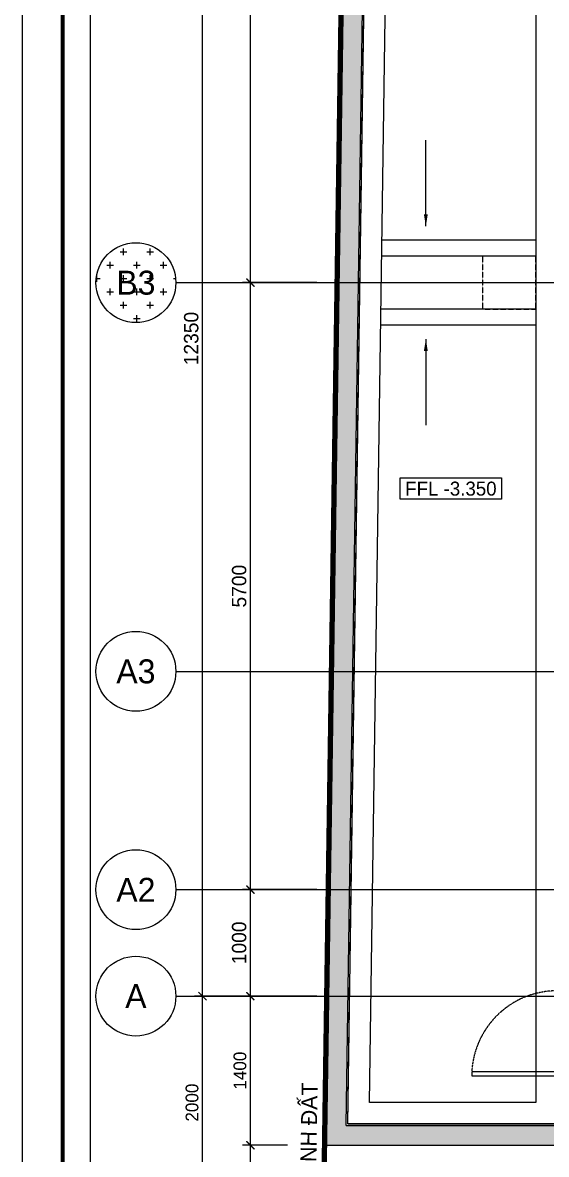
# Model space of a CAD drawing. Header units: inches. Extents: x 1721084 to 1854744, y 225101 to 488646.
# Drawn here: x 1721084 to 1726000, y 393525 to 404152 of the extents above; entities that cross this region are included whole.
import ezdxf
from ezdxf.enums import TextEntityAlignment as Align
from ezdxf.xclip import XClip

# ---------------------------------------------------------------- set-up
doc = ezdxf.new("R2010")
doc.units = ezdxf.units.IN
doc.header["$MEASUREMENT"] = 0
doc.header["$XCLIPFRAME"] = 0
doc.set_wipeout_variables(frame=1)
for name, pattern in [('X-PL-BASE$0$X-GRID-BASE$0$CENTER2', [1.125, 0.75, -0.125, 0.125, -0.125]), ('X-PL-BASE$0$X-PL-BASE$0$DASHDOTX2', [2, 1, -0.5, 0, -0.5]), ('X-PL-BASE$0$X-PL-BASE$0$DASHEDX2', [1.5, 1, -0.5])]:
    doc.linetypes.add(name, pattern=pattern)
for name, color, linetype in [('A-ANNO-DIM 100', 252, 'Continuous'), ('X-PL-BASE$0$A-ANNO-MARK', 2, 'Continuous'), ('X-PL-BASE$0$I-ANNO-LEVL-PLAN', 250, 'Continuous'), ('X-PL-BASE$0$X-GRID-BASE$0$A-ANNO-DIM 75', 250, 'Continuous'), ('X-PL-BASE$0$X-GRID-BASE$0$A-GRID', 250, 'X-PL-BASE$0$X-GRID-BASE$0$CENTER2'), ('X-PL-BASE$0$X-GRID-BASE$0$A-GRID-SYMB', 250, 'Continuous'), ('X-PL-BASE$0$X-PL-BASE$0$A-ANNO-DIM 75', 250, 'Continuous'), ('X-PL-BASE$0$X-PL-BASE$0$A-ANNO-RNAM', 250, 'Continuous'), ('X-PL-BASE$0$X-PL-BASE$0$A-FLOR', 250, 'Continuous'), ('X-PL-BASE$0$X-PL-BASE$0$A-FLOR-COLS-CONC', 250, 'Continuous'), ('X-PL-BASE$0$X-PL-BASE$0$A-FLOR-DOOR', 250, 'Continuous'), ('X-PL-BASE$0$X-PL-BASE$0$A-FLOR-PATT', 250, 'Continuous'), ('X-PL-BASE$0$X-PL-BASE$0$A-FLOR-VOID', 250, 'X-PL-BASE$0$X-PL-BASE$0$DASHEDX2'), ('X-PL-BASE$0$X-PL-BASE$0$A-FLOR-WALL-FNSH', 250, 'Continuous'), ('X-PL-BASE$0$X-PL-BASE$0$A-LAND-GRAS', 89, 'Continuous'), ('X-PL-BASE$0$X-PL-BASE$0$A-XREF', 250, 'Continuous'), ('X-PL-BASE$0$X-PL-BASE$0$B-RanhHienTrang', 250, 'Continuous')]:
    doc.layers.add(name, color=color, linetype=linetype)
doc.styles.add('X-PL-BASE$0$HDUNGARC', font='vn_vni.shx')
doc.styles.add('X-PL-BASE$0$SYMBTEXT', font='VAVON_.TTF')
doc.styles.add('X-PL-BASE$0$X-GRID-BASE$0$HDUNGARC', font='vn_vni.shx')
doc.styles.add('X-PL-BASE$0$X-GRID-BASE$0$SYMBTEXT', font='VAVON_.TTF')
doc.styles.add('X-PL-BASE$0$X-PL-BASE$0$HDUNGARC', font='vn_vni.shx')
doc.styles.add('X-PL-BASE$0$X-PL-BASE$0$SYMBTEXT', font='VAVON_.TTF')
doc.dimstyles.new('X-PL-BASE$0$DIM-75', dxfattribs={"dimscale": 75, "dimtxt": 2, "dimasz": 1, "dimexe": 1, "dimexo": 1, "dimgap": 0.5, "dimtad": 1, "dimdec": 0, "dimzin": 0, "dimdsep": 46, "dimtxsty": 'X-PL-BASE$0$HDUNGARC', "dimblk": 'X-PL-BASE$0$_ArchTick', "dimcen": 2, "dimdle": 1, "dimclrd": 256, "dimclre": 9, "dimclrt": 3, "dimadec": 0, "dimazin": 0, "dimtfac": 1, "dimtdec": 0, "dimtix": 1, "dimtmove": 2, "dimatfit": 2, "dimfxl": 1, "dimtolj": 1, "dimtzin": 0, "dimarcsym": 2})
doc.dimstyles.new('X-PL-BASE$0$X-GRID-BASE$0$DIM-75', dxfattribs={"dimscale": 75, "dimtxt": 1.8, "dimasz": 1, "dimexe": 1, "dimexo": 1, "dimgap": 0.5, "dimtad": 1, "dimdec": 0, "dimzin": 0, "dimdsep": 46, "dimtxsty": 'X-PL-BASE$0$X-GRID-BASE$0$HDUNGARC', "dimblk": 'X-PL-BASE$0$X-GRID-BASE$0$_ArchTick', "dimcen": 2, "dimdle": 1, "dimclrd": 256, "dimclre": 9, "dimclrt": 3, "dimadec": 0, "dimazin": 0, "dimtfac": 1, "dimtdec": 0, "dimtix": 1, "dimtmove": 2, "dimatfit": 2, "dimfxl": 1, "dimtolj": 1, "dimtzin": 0, "dimarcsym": 2})
doc.dimstyles.new('X-PL-BASE$0$X-PL-BASE$0$DIM-75', dxfattribs={"dimscale": 75, "dimtxt": 1.6, "dimasz": 1, "dimexe": 1, "dimexo": 1, "dimgap": 0.5, "dimtad": 1, "dimdec": 0, "dimzin": 0, "dimdsep": 46, "dimtxsty": 'X-PL-BASE$0$X-PL-BASE$0$HDUNGARC', "dimblk": 'X-PL-BASE$0$X-PL-BASE$0$_ArchTick', "dimcen": 2, "dimdle": 1, "dimclrd": 256, "dimclre": 9, "dimclrt": 3, "dimadec": 0, "dimazin": 0, "dimtfac": 1, "dimtdec": 0, "dimtix": 1, "dimtmove": 2, "dimatfit": 2, "dimfxl": 1, "dimtolj": 1, "dimtzin": 0, "dimarcsym": 2})

# ---------------------------------------------------------------- blocks, each defined once
blk = doc.blocks.new('X-PL-BASE$0$IDEN-ELEV-PLAN')
blk.add_wipeout([(-6.333333333333286, -1.3333333333339823), (-6.333333333333286, 1.333333333332675), (6.333333333333385, 1.3333333333336412), (6.333333333333385, -1.3333333333330302)])
blk.add_lwpolyline([(-6.333333333333285, -1.333333333333981), (-6.333333333333285, 1.333333333332682), (6.33333333333337, 1.333333333333668), (6.33333333333337, -1.333333333333014)], close=True)
at = {"color": 2, "style": 'X-PL-BASE$0$SYMBTEXT'}
blk.add_attdef('EL0.000', text='', height=1.999999999999999, dxfattribs=at).set_placement((2.84e-14, -1.066e-13), align=Align.MIDDLE)
blk = doc.blocks.new('X-PL-BASE$0$_ArchTick')
at = {"color": 0, "linetype": 'ByBlock', "const_width": 0.15}
blk.add_lwpolyline([(-0.5000000000000018, -0.4822552045807244), (0.5, 0.5177447954192829)], dxfattribs=at)
blk = doc.blocks.new('X-PL-BASE$0$X-GRID-BASE$0$SYMB-GRID')
blk.add_circle((0, 0), 5)
at = {"color": 2, "style": 'X-PL-BASE$0$X-GRID-BASE$0$SYMBTEXT', "flags": 4}
blk.add_attdef('NUM', text='', height=3, dxfattribs=at).set_placement((0, 0), align=Align.MIDDLE)
blk = doc.blocks.new('X-PL-BASE$0$X-GRID-BASE$0$_ArchTick')
at = {"color": 0, "linetype": 'ByBlock', "const_width": 0.15}
blk.add_lwpolyline([(-0.5000000000000018, -0.4822552045807244), (0.5, 0.5177447954192829)], dxfattribs=at)
blk = doc.blocks.new('*D179')
at = {"layer": 'Defpoints', "color": 0, "transparency": 16777216}
for p in [(-2878.678544014204, 2.034327e-10), (-2178.662637090867, 2.035453e-10), (-2178.662637090867, -999.9999999998148)]:
    blk.add_point(p, dxfattribs=at)
at = {"layer": 'X-PL-BASE$0$X-GRID-BASE$0$A-ANNO-DIM 75', "color": 9, "lineweight": -2, "transparency": 16777216}
for p, q in [((-2253.662637090867, 2.035332e-10), (-2953.678544014204, 2.034207e-10)), ((-2253.662637090867, -999.9999999998148), (-2953.678544014204, -999.999999999815))]:
    blk.add_line(p, q, dxfattribs=at)
at = {"layer": 'X-PL-BASE$0$X-GRID-BASE$0$A-ANNO-DIM 75', "lineweight": -2, "transparency": 16777216}
blk.add_line((-2878.678544014204, -1074.999999999815), (-2878.678544014204, 75.00000000020344), dxfattribs=at)
at = {"layer": 'X-PL-BASE$0$X-GRID-BASE$0$A-ANNO-DIM 75', "lineweight": -2, "transparency": 16777216, "xscale": 75, "yscale": 75, "zscale": 75}
for p, rotation in [((-2878.678544014204, 2.034327e-10), 90), ((-2878.678544014204, -999.999999999815), 270)]:
    blk.add_blockref('X-PL-BASE$0$X-GRID-BASE$0$_ArchTick', p, dxfattribs=dict(at, rotation=rotation))
at = {"layer": 'X-PL-BASE$0$X-GRID-BASE$0$A-ANNO-DIM 75', "color": 3, "transparency": 16777216, "insert": (-2983.678544014204, -499.9999999998049), "char_height": 135, "attachment_point": 5, "rotation": 90, "style": 'X-PL-BASE$0$X-GRID-BASE$0$HDUNGARC'}
blk.add_mtext('\\A1;1000', dxfattribs=at)
blk = doc.blocks.new('*D180')
at = {"layer": 'Defpoints', "color": 0, "transparency": 16777216}
for p in [(-2878.678544014202, 5700.000000000158), (-2178.662637090867, 5700.000000000158), (-2178.662637090867, 2.04892e-10)]:
    blk.add_point(p, dxfattribs=at)
at = {"layer": 'X-PL-BASE$0$X-GRID-BASE$0$A-ANNO-DIM 75', "lineweight": -2, "transparency": 16777216}
blk.add_line((-2878.678544014201, -74.99999999979524), (-2878.678544014202, 5775.000000000157), dxfattribs=at)
at = {"layer": 'X-PL-BASE$0$X-GRID-BASE$0$A-ANNO-DIM 75', "color": 9, "lineweight": -2, "transparency": 16777216}
for p, q in [((-2253.662637090867, 5700.000000000158), (-2953.678544014202, 5700.000000000158)), ((-2253.662637090867, 2.0488e-10), (-2953.678544014201, 2.047674e-10))]:
    blk.add_line(p, q, dxfattribs=at)
at = {"layer": 'X-PL-BASE$0$X-GRID-BASE$0$A-ANNO-DIM 75', "lineweight": -2, "transparency": 16777216, "xscale": 75, "yscale": 75, "zscale": 75}
for p, rotation in [((-2878.678544014202, 5700.000000000158), 90), ((-2878.678544014201, 2.047795e-10), 270)]:
    blk.add_blockref('X-PL-BASE$0$X-GRID-BASE$0$_ArchTick', p, dxfattribs=dict(at, rotation=rotation))
at = {"layer": 'X-PL-BASE$0$X-GRID-BASE$0$A-ANNO-DIM 75', "color": 3, "transparency": 16777216, "insert": (-2983.6785440142, 2850.000000000182), "char_height": 135, "attachment_point": 5, "rotation": 90, "style": 'X-PL-BASE$0$X-GRID-BASE$0$HDUNGARC'}
blk.add_mtext('\\A1;5700', dxfattribs=at)
blk = doc.blocks.new('*D181')
at = {"layer": 'Defpoints', "color": 0, "transparency": 16777216}
for p in [(-2878.678544014207, 11350.00000000012), (-1991.108536304821, 11350.00000000012), (-2178.662637090867, 5700.000000000158)]:
    blk.add_point(p, dxfattribs=at)
at = {"layer": 'X-PL-BASE$0$X-GRID-BASE$0$A-ANNO-DIM 75', "lineweight": -2, "transparency": 16777216}
blk.add_line((-2878.678544014205, 5625.000000000157), (-2878.678544014207, 11425.00000000012), dxfattribs=at)
at = {"layer": 'X-PL-BASE$0$X-GRID-BASE$0$A-ANNO-DIM 75', "color": 9, "lineweight": -2, "transparency": 16777216}
for p, q in [((-2066.108536304822, 11350.00000000012), (-2953.678544014207, 11350.00000000012)), ((-2253.662637090867, 5700.000000000158), (-2953.678544014206, 5700.000000000158))]:
    blk.add_line(p, q, dxfattribs=at)
at = {"layer": 'X-PL-BASE$0$X-GRID-BASE$0$A-ANNO-DIM 75', "lineweight": -2, "transparency": 16777216, "xscale": 75, "yscale": 75, "zscale": 75}
for p, rotation in [((-2878.678544014207, 11350.00000000012), 90), ((-2878.678544014205, 5700.000000000158), 270)]:
    blk.add_blockref('X-PL-BASE$0$X-GRID-BASE$0$_ArchTick', p, dxfattribs=dict(at, rotation=rotation))
at = {"layer": 'X-PL-BASE$0$X-GRID-BASE$0$A-ANNO-DIM 75', "color": 3, "transparency": 16777216, "insert": (-2983.678544014203, 8525.000000000138), "char_height": 135, "attachment_point": 5, "rotation": 90, "style": 'X-PL-BASE$0$X-GRID-BASE$0$HDUNGARC'}
blk.add_mtext('\\A1;5650', dxfattribs=at)
blk = doc.blocks.new('*D182')
at = {"layer": 'Defpoints', "color": 0, "transparency": 16777216}
for p in [(-3328.678544014355, 11350.00000000012), (-1991.108536304821, 11350.00000000012), (-2178.662637090867, -999.9999999998148)]:
    blk.add_point(p, dxfattribs=at)
at = {"layer": 'X-PL-BASE$0$X-GRID-BASE$0$A-ANNO-DIM 75', "lineweight": -2, "transparency": 16777216}
blk.add_line((-3328.678544014351, -1074.999999999815), (-3328.678544014355, 11425.00000000012), dxfattribs=at)
at = {"layer": 'X-PL-BASE$0$X-GRID-BASE$0$A-ANNO-DIM 75', "color": 9, "lineweight": -2, "transparency": 16777216}
for p, q in [((-2066.108536304822, 11350.00000000012), (-3403.678544014355, 11350.00000000012)), ((-2253.662637090867, -999.9999999998148), (-3403.678544014352, -999.999999999815))]:
    blk.add_line(p, q, dxfattribs=at)
at = {"layer": 'X-PL-BASE$0$X-GRID-BASE$0$A-ANNO-DIM 75', "lineweight": -2, "transparency": 16777216, "xscale": 75, "yscale": 75, "zscale": 75}
for p, rotation in [((-3328.678544014355, 11350.00000000012), 90), ((-3328.678544014352, -999.999999999815), 270)]:
    blk.add_blockref('X-PL-BASE$0$X-GRID-BASE$0$_ArchTick', p, dxfattribs=dict(at, rotation=rotation))
at = {"layer": 'X-PL-BASE$0$X-GRID-BASE$0$A-ANNO-DIM 75', "color": 3, "transparency": 16777216, "insert": (-3433.67854401435, 5175.000000000153), "char_height": 135, "attachment_point": 5, "rotation": 90, "style": 'X-PL-BASE$0$X-GRID-BASE$0$HDUNGARC'}
blk.add_mtext('\\A1;12350', dxfattribs=at)
blk = doc.blocks.new('X-PL-BASE$0$X-PL-BASE$0$_ArchTick')
at = {"color": 0, "linetype": 'ByBlock', "const_width": 0.15}
blk.add_lwpolyline([(-0.5000000000000018, -0.4822552045807244), (0.5, 0.5177447954192829)], dxfattribs=at)
blk = doc.blocks.new('*D684')
at = {"layer": 'Defpoints', "color": 0, "transparency": 16777216}
for p in [(-3328.678544014188, -999.9999999998106), (-2455.020006202403, -999.9999999998108), (-2191.332516900228, -2999.999999999712)]:
    blk.add_point(p, dxfattribs=at)
at = {"layer": 'X-PL-BASE$0$X-PL-BASE$0$A-ANNO-DIM 75', "lineweight": -2, "transparency": 16777216}
blk.add_line((-3328.678544014189, -3074.999999999711), (-3328.678544014188, -924.9999999998106), dxfattribs=at)
at = {"layer": 'X-PL-BASE$0$X-PL-BASE$0$A-ANNO-DIM 75', "color": 9, "lineweight": -2, "transparency": 16777216}
for p, q in [((-2530.020006202403, -999.9999999998108), (-3403.678544014188, -999.9999999998105)), ((-2266.332516900228, -2999.999999999712), (-3403.678544014189, -2999.999999999711))]:
    blk.add_line(p, q, dxfattribs=at)
at = {"layer": 'X-PL-BASE$0$X-PL-BASE$0$A-ANNO-DIM 75', "lineweight": -2, "transparency": 16777216, "xscale": 75, "yscale": 75, "zscale": 75}
for p, rotation in [((-3328.678544014188, -999.9999999998106), 90), ((-3328.678544014189, -2999.999999999711), 270)]:
    blk.add_blockref('X-PL-BASE$0$X-PL-BASE$0$_ArchTick', p, dxfattribs=dict(at, rotation=rotation))
at = {"layer": 'X-PL-BASE$0$X-PL-BASE$0$A-ANNO-DIM 75', "color": 3, "transparency": 16777216, "insert": (-3426.178544014188, -1999.999999999761), "char_height": 120, "attachment_point": 5, "rotation": 90, "style": 'X-PL-BASE$0$X-PL-BASE$0$HDUNGARC'}
blk.add_mtext('\\A1;2000', dxfattribs=at)
blk = doc.blocks.new('X-PL-BASE$0$X-PL-BASE$0$RANH DAT')
at = {"color": 20, "linetype": 'X-PL-BASE$0$X-PL-BASE$0$DASHDOTX2', "ltscale": 4, "const_width": 50}
blk.add_lwpolyline([(-11627.29456309721, -102.3376698006832), (-11627.29456309721, -102.3376698006832), (-2.910383e-10, 1.164153e-10), (992.3107898987656, 14373.5282487044), (-5110.730678946215, 14733.68764396724), (-10633.96828031746, 15059.63101499682), (-41580.12939057983, 16885.85990410079), (-41827.60296804322, -102.3376699942382), (-17866.78343735436, -102.337669765111), (-11627.29456321617, -102.3376697921485)], dxfattribs=at)
at = {"layer": 'X-PL-BASE$0$X-PL-BASE$0$A-ANNO-RNAM', "insert": (-41966.95550611096, 574.2474264713583), "char_height": 150, "width": 5649.764704245291, "attachment_point": 5, "rotation": 89, "style": 'X-PL-BASE$0$X-PL-BASE$0$SYMBTEXT'}
blk.add_mtext('RANH ÑAÁT', dxfattribs=at)
blk = doc.blocks.new('*D689')
at = {"layer": 'Defpoints', "color": 0, "transparency": 16777216}
for p in [(-2878.678544014191, -2399.999999938294), (-2455.020006202403, -2399.999999938294), (-2191.332516900228, -2999.999999996058)]:
    blk.add_point(p, dxfattribs=at)
at = {"layer": 'X-PL-BASE$0$X-PL-BASE$0$A-ANNO-DIM 75', "lineweight": -2, "transparency": 16777216}
blk.add_line((-2878.678544014192, -3074.999999996058), (-2878.678544014191, -2324.999999938294), dxfattribs=at)
at = {"layer": 'X-PL-BASE$0$X-PL-BASE$0$A-ANNO-DIM 75', "color": 9, "lineweight": -2, "transparency": 16777216}
for p, q in [((-2530.020006202403, -2399.999999938294), (-2953.678544014191, -2399.999999938294)), ((-2266.332516900228, -2999.999999996058), (-2953.678544014191, -2999.999999996058))]:
    blk.add_line(p, q, dxfattribs=at)
at = {"layer": 'X-PL-BASE$0$X-PL-BASE$0$A-ANNO-DIM 75', "lineweight": -2, "transparency": 16777216, "xscale": 75, "yscale": 75, "zscale": 75}
for p, rotation in [((-2878.678544014191, -2399.999999938294), 90), ((-2878.678544014191, -2999.999999996058), 270)]:
    blk.add_blockref('X-PL-BASE$0$X-PL-BASE$0$_ArchTick', p, dxfattribs=dict(at, rotation=rotation))
at = {"layer": 'X-PL-BASE$0$X-PL-BASE$0$A-ANNO-DIM 75', "color": 3, "transparency": 16777216, "insert": (-2976.178544014191, -2699.999999967176), "char_height": 120, "attachment_point": 5, "rotation": 90, "style": 'X-PL-BASE$0$X-PL-BASE$0$HDUNGARC'}
blk.add_mtext('\\A1;600', dxfattribs=at)
blk = doc.blocks.new('*D690')
at = {"layer": 'Defpoints', "color": 0, "transparency": 16777216}
for p in [(-2878.67854401419, -999.9999999998142), (-2455.020006202403, -999.9999999998143), (-2455.020006202403, -2399.999999938293)]:
    blk.add_point(p, dxfattribs=at)
at = {"layer": 'X-PL-BASE$0$X-PL-BASE$0$A-ANNO-DIM 75', "lineweight": -2, "transparency": 16777216}
blk.add_line((-2878.678544014191, -2474.999999938293), (-2878.67854401419, -924.9999999998142), dxfattribs=at)
at = {"layer": 'X-PL-BASE$0$X-PL-BASE$0$A-ANNO-DIM 75', "color": 9, "lineweight": -2, "transparency": 16777216}
for p, q in [((-2530.020006202403, -999.9999999998143), (-2953.67854401419, -999.9999999998142)), ((-2530.020006202403, -2399.999999938293), (-2953.678544014191, -2399.999999938293))]:
    blk.add_line(p, q, dxfattribs=at)
at = {"layer": 'X-PL-BASE$0$X-PL-BASE$0$A-ANNO-DIM 75', "lineweight": -2, "transparency": 16777216, "xscale": 75, "yscale": 75, "zscale": 75}
for p, rotation in [((-2878.67854401419, -999.9999999998142), 90), ((-2878.678544014191, -2399.999999938293), 270)]:
    blk.add_blockref('X-PL-BASE$0$X-PL-BASE$0$_ArchTick', p, dxfattribs=dict(at, rotation=rotation))
at = {"layer": 'X-PL-BASE$0$X-PL-BASE$0$A-ANNO-DIM 75', "color": 3, "transparency": 16777216, "insert": (-2976.17854401419, -1699.999999969054), "char_height": 120, "attachment_point": 5, "rotation": 90, "style": 'X-PL-BASE$0$X-PL-BASE$0$HDUNGARC'}
blk.add_mtext('\\A1;1400', dxfattribs=at)
blk = doc.blocks.new('*U162')
at = {"color": 0}
for points in [[(-850, 0), (-900, 0), (-900, 100.0000005904585), (-850, 100.0000005904585)], [(-50, 0), (0, 0), (0, 100.0000005904585), (-50, 100.0000005904585)]]:
    blk.add_lwpolyline(points, close=True, dxfattribs=at)
blk.add_lwpolyline([(-50, 0), (-90, 0), (-90, -800.0000044945625), (-50, -800.0000044945625)], close=True)
at = {"color": 8, "linetype": 'X-PL-BASE$0$X-PL-BASE$0$DASHEDX2'}
blk.add_arc((-48.13358472027255, 0.7730945218835501), 801.8667924517, 180.0552399233234, 267.0071586648258, dxfattribs=at)
blk = doc.blocks.new('I.A.M TITLEBLOCK - A2 -H')
at = {"const_width": 0.5}
blk.add_lwpolyline([(5, 2.999999999999972), (591.9999999999998, 2.999999999999886), (589.9999999999998, 417), (5, 417.0000000000002)], close=True, dxfattribs=at)
at = {"layer": 'Defpoints'}
blk.add_lwpolyline([(0, 420), (593.9999999999998, 420), (593.9999999999998, 0), (0, 0)], close=True, dxfattribs=at)
blk = doc.blocks.new('X-PL-BASE$0$X-GRID-BASE')
at = {"layer": 'X-PL-BASE$0$X-GRID-BASE$0$A-GRID', "ltscale": 8}
for p, q in [((-3578.678544014039, 5700.000000000153), (9300.000000000013, 5700.000000000153)), ((-3578.678544014041, 2050.0000000002), (14116.50000000014, 2050.000000000204)), ((-3578.678544014041, 2.000888e-10), (14116.50000000014, 2.037268e-10)), ((-3578.678544014041, -999.999999999818), (32399.7823056401, -999.9999999998143))]:
    blk.add_line(p, q, dxfattribs=at)
at = {"layer": 'X-PL-BASE$0$X-GRID-BASE$0$A-GRID-SYMB'}
ref = blk.add_blockref('X-PL-BASE$0$X-GRID-BASE$0$SYMB-GRID', (-3953.678544014039, 5700.000000000153), dxfattribs=dict(at, xscale=75, yscale=75, zscale=75))
ref.add_attrib('NUM', 'B3', dxfattribs={"layer": '0', "color": 2, "height": 224.9999999999999, "style": 'X-PL-BASE$0$X-GRID-BASE$0$SYMBTEXT'}).set_placement((-3953.678544014039, 5700.000000000153), align=Align.MIDDLE)
ref = blk.add_blockref('X-PL-BASE$0$X-GRID-BASE$0$SYMB-GRID', (-3953.678544014041, 2050.0000000002), dxfattribs=dict(at, xscale=75, yscale=75, zscale=75))
ref.add_attrib('NUM', 'A3', dxfattribs={"layer": '0', "color": 2, "height": 224.9999999999999, "style": 'X-PL-BASE$0$X-GRID-BASE$0$SYMBTEXT'}).set_placement((-3953.678544014041, 2050.0000000002), align=Align.MIDDLE)
ref = blk.add_blockref('X-PL-BASE$0$X-GRID-BASE$0$SYMB-GRID', (-3953.678544014041, 2.000888e-10), dxfattribs=dict(at, xscale=75, yscale=75, zscale=75))
ref.add_attrib('NUM', 'A2', dxfattribs={"layer": '0', "color": 2, "height": 224.9999999999999, "style": 'X-PL-BASE$0$X-GRID-BASE$0$SYMBTEXT'}).set_placement((-3953.678544014041, 2.000888e-10), align=Align.MIDDLE)
ref = blk.add_blockref('X-PL-BASE$0$X-GRID-BASE$0$SYMB-GRID', (-3953.678544014041, -999.999999999818), dxfattribs=dict(at, xscale=75, yscale=75, zscale=75))
ref.add_attrib('NUM', 'A', dxfattribs={"layer": '0', "color": 2, "height": 224.9999999999999, "style": 'X-PL-BASE$0$X-GRID-BASE$0$SYMBTEXT'}).set_placement((-3953.678544014041, -999.999999999818), align=Align.MIDDLE)
at = {"layer": 'X-PL-BASE$0$X-GRID-BASE$0$A-ANNO-DIM 75'}
for base, p1, p2, picture, middle in [((-3328.678544014355, 11350.00000000012), (-2178.662637090866, -999.9999999998143), (-1991.108536304819, 11350.00000000011), '*D182', (-3433.67854401435, 5175.000000000153)), ((-2878.678544014207, 11350.00000000012), (-2178.662637090866, 5700.000000000156), (-1991.108536304819, 11350.00000000011), '*D181', (-2983.678544014203, 8525.000000000138)), ((-2878.678544014202, 5700.000000000158), (-2178.662637090866, 2.04892e-10), (-2178.662637090866, 5700.000000000156), '*D180', (-2983.6785440142, 2850.000000000182)), ((-2878.678544014204, 2.034327e-10), (-2178.662637090866, -999.9999999998143), (-2178.662637090866, 2.035453e-10), '*D179', (-2983.678544014204, -499.9999999998049))]:
    dim = blk.add_linear_dim(base=base, p1=p1, p2=p2, angle=90, dimstyle='X-PL-BASE$0$X-GRID-BASE$0$DIM-75', dxfattribs=at)
    dim.commit()
    dim.dimension.update_dxf_attribs({"geometry": picture, "text_midpoint": middle})
blk = doc.blocks.new('X-PL-BASE')
at = {"layer": 'X-PL-BASE$0$X-PL-BASE$0$A-FLOR-PATT'}
h = blk.add_hatch(dxfattribs=at)
h.set_pattern_fill('!BTCT', color=250, scale=25, pattern_type=2)
h.set_pattern_definition([(50, (0, 0), (179.3150456501883, -15.68803374564877), [18.75, -206.25]), (355, (0, 0), (-34.68783340325, 188.0480334250029), [15, -165]), (100.4514, (14.94292, -1.307334999999999), (144.6273454285054, 172.3598855152384), [15.9350475, -175.285528]), (46.18420000000002, (0, 50), (266.8102621564111, -41.37975358225452), [28.125, -309.375]), (96.6356, (22.23418625, 46.55167324999999), (233.6656763871758, 243.5294677251104), [23.902572, -262.92825]), (351.1842000000001, (0, 50), (233.6654862834068, 243.5296502313311), [22.5, -247.5]), (21, (25, 37.5), (149.2267630296154, -100.6547226663347), [18.75, -206.25]), (326, (25, 37.5), (60.82883298039543, 181.2875112617133), [15, -165]), (71.45140000000002, (37.43555825, 29.1120985), (210.0556571453725, 80.6326241774881), [15.9350475, -175.285528]), (37.50000000000001, (0, 0), (3.039963829322667, 83.22346345782788), [0, -163, 0, -167.5, 0, -165.625]), (7.499999999999999, (0, 0), (65.76738436053715, 98.60292797059006), [0, -95.5, 0, -159.25, 0, -63.125]), (327.5, (-55.75, 0), (133.4556090431022, -5.638717933594937), [0, -62.5, 0, -195, 0, -258.75]), (317.5, (-80.75000000000001, 0), (145.7965423355966, 25.02624558307943), [0, -81.25, 0, -129.5, 0, -183.75]), (45, (0, 0), (-75.13009550107068, 75.13009550107068), []), (45, (0, 30.625), (-75.13009550107068, 75.13009550107068), [])])
h.paths.add_polyline_path([(31299.4674331219, 9325.873454918243), (31299.4674331219, 11425.36528891014), (-1952.551098114065, 13387.66997175579), (-2182.536130408709, -2399.999999938292), (20699.99999999997, -2399.999999938295), (20699.99999999997, 374.6332916433439), (20514.99999999997, 374.633291643343), (20514.99999999997, -2214.999999938293), (-1979.819944848707, -2214.999999938292), (-1755.39901781148, 13190.71356087364), (18014.99999999963, 12024.00103369474), (18014.99999999969, 11907.8935208334), (18284.99999999963, 11907.8935208334), (25315.00000005006, 11493.03143035474), (25315.00000005006, 10385.0245968661), (25585.00000005004, 10385.0245968661), (25585.00000005004, 11477.09789345169), (31014.46743312191, 11156.68819082667), (31014.46743312191, 9431.470602636682), (27830.7890241758, 5725.000000000164), (25585.00000005004, 5725.000000000164), (25585.00000005004, 6115.024596866744), (25315.00000005005, 6115.024596866744), (25315.00000005005, 4199.999999999879), (22885.00000060804, 4200.087380677866), (22884.99999490906, 3914.860741018177), (25585.00000005004, 3914.860741018177), (25585.00000005004, 5440.000000000165), (27961.69067872937, 5440.000000000165)])
h.paths.add_polyline_path([(25585.00000005004, 9915.024596866104), (25315.00000005005, 9915.024596866104), (25315.00000005005, 6585.024596866744), (25585.00000005004, 6585.024596866744)], flags=17)
h.paths.add_polyline_path([(18284.99999999981, 7985.000000064504), (18284.99999999981, 11908.82442799646), (18014.99999999982, 11906.96261367034), (18014.99999999982, 7713.13818573838), (18014.99999999991, 7715.000000064304), (18015.00000000016, 3914.999999999826), (20214.99999572503, 3914.999811892192), (20214.99999572503, 4199.999999999827), (18285.00000000014, 4199.999999999879)], flags=17)
h.paths.add_polyline_path([(22514.99999999983, 4199.999999999879), (20784.99999209113, 4199.999991449533), (20784.99999209113, 3914.999999999879), (22514.99999999983, 3914.999999999879)], flags=17)
h.paths.add_polyline_path([(20699.99999999996, 3914.999999999879), (20514.99999999996, 3914.999999999825), (20514.99999999996, 684.9999999998253), (20699.99999999997, 685.0000000000252)], flags=17)
at = {"layer": 'X-PL-BASE$0$X-PL-BASE$0$A-LAND-GRAS', "ltscale": 40}
h = blk.add_hatch(dxfattribs=at)
h.set_pattern_fill('CROSS', color=256, scale=500)
h.set_pattern_definition([(0, (0, 0), (125, 125), [62.5, -187.5]), (90, (31.25, -31.25), (-125, 125), [62.5, -187.5])])
h.paths.add_polyline_path([(-3578.678544014039, 5700.000000000153, 1), (-4328.678544014038, 5700.000000000153, 1)])
at = {"layer": 'Defpoints', "color": 5}
blk.add_lwpolyline([(34696.32145598597, -12850.40767212701), (-4378.678544014038, -12850.40767212701), (-4378.678544014038, 17749.59232787299), (34696.32145598597, 17749.59232787299)], close=True, dxfattribs=at)
blk.add_lwpolyline([(34696.32145598597, -12850.40767212701), (-4378.678544014038, -12850.40767212701), (-4378.678544014038, 17749.59232787299), (34696.32145598597, 17749.59232787299)], close=True, dxfattribs=at)
at = {"layer": 'X-PL-BASE$0$X-PL-BASE$0$A-FLOR'}
for points in [[(-1740.629014505304, 13174.81584080309), (5.0022e-12, 13072.09592733221), (-2.5011e-12, -2199.999999938291), (-1964.599842626035, -2199.99999993829)], [(-1543.69563708963, 12962.84623986245), (-199.999999999995, 12883.55059534381), (-200.0000000000024, -1999.999999938292), (-1761.665146323748, -1999.99999993829)]]:
    blk.add_lwpolyline(points, close=True, dxfattribs=at)
for points in [[(-199.9999999998209, 6099.999999999829), (-1643.669345492291, 6100.000000001537)], [(-199.9999999999984, 5949.999999999829), (-1645.854452915112, 5950.000000001539)], [(-199.9999999999987, 5449.999999999796), (-1653.138144324541, 5449.999999999796)], [(-199.9999999999987, 5299.999999999796), (-1655.323251747362, 5299.999999999796)]]:
    blk.add_lwpolyline(points, dxfattribs=at)
at = {"layer": 'X-PL-BASE$0$X-PL-BASE$0$A-FLOR-COLS-CONC'}
for points in [[(-2182.536130408708, -2399.999999938291), (-1952.551098114066, 13387.66997175579)], [(-1979.819944848707, -2214.999999938293), (-1755.39901781148, 13190.71356087364)], [(-1979.819944848707, -2214.999999938293), (20514.99999999997, -2214.999999938293)], [(-2182.536130408708, -2399.999999938293), (20699.99999999997, -2399.999999938293)]]:
    blk.add_lwpolyline(points, dxfattribs=at)
at = {"layer": 'X-PL-BASE$0$X-PL-BASE$0$A-FLOR-VOID', "color": 106, "linetype": 'X-PL-BASE$0$X-PL-BASE$0$DASHEDX2', "ltscale": 2}
blk.add_lwpolyline([(-199.9999999999985, 5950.000000000153), (-699.9999999999986, 5950.000000000153), (-699.9999999999986, 5450.000000000152), (-199.9999999999985, 5450.000000000152)], close=True, dxfattribs=at)
at = {"layer": 'X-PL-BASE$0$X-PL-BASE$0$A-FLOR-WALL-FNSH'}
for points in [[(-1941.292030116846, -600.0000000002005), (-1740.629014505304, 13174.81584080309), (5.0022e-12, 13072.09592733221)], [(-1964.599842626035, -2199.999999938293), (-1944.205506689209, -800.0000005906633)], [(-1964.599842626035, -2199.99999993829), (-6.821e-13, -2199.999999938291)]]:
    blk.add_lwpolyline(points, dxfattribs=at)
at = {"layer": 'X-PL-BASE$0$X-PL-BASE$0$A-FLOR-DOOR', "rotation": 270.0000195959489}
blk.add_blockref('*U162', (0.0023935063337456, -1799.999999999404), dxfattribs=at)
at = {"layer": 'X-PL-BASE$0$X-PL-BASE$0$A-XREF', "color": 250}
blk.add_blockref('X-PL-BASE$0$X-GRID-BASE', (0, 0), dxfattribs=at)
at = {"layer": 'X-PL-BASE$0$X-PL-BASE$0$B-RanhHienTrang'}
blk.add_blockref('X-PL-BASE$0$X-PL-BASE$0$RANH DAT', (39636.32640790709, -2897.662330001818), dxfattribs=at)
at = {"layer": 'X-PL-BASE$0$X-PL-BASE$0$A-ANNO-DIM 75'}
for base, p1, p2, picture, middle in [((-3328.678544014188, -999.9999999998106), (-2191.332516900228, -2999.999999999712), (-2455.020006202403, -999.9999999998108), '*D684', (-3426.178544014188, -1999.999999999761)), ((-2878.67854401419, -999.9999999998142), (-2455.020006202403, -2399.999999938293), (-2455.020006202403, -999.9999999998143), '*D690', (-2976.17854401419, -1699.999999969054)), ((-2878.678544014191, -2399.999999938294), (-2191.332516900228, -2999.999999996058), (-2455.020006202403, -2399.999999938294), '*D689', (-2976.178544014191, -2699.999999967176))]:
    dim = blk.add_linear_dim(base=base, p1=p1, p2=p2, angle=90, dimstyle='X-PL-BASE$0$X-PL-BASE$0$DIM-75', dxfattribs=at)
    dim.commit()
    dim.dimension.update_dxf_attribs({"geometry": picture, "text_midpoint": middle})
at = {"layer": 'X-PL-BASE$0$A-ANNO-MARK', "color": 3}
for points in [[(-1231.5, 6229.93712336571), (-1231.5, 7039.000031925818)], [(-1231.5, 5170.062876634593), (-1231.5, 4360.999968074485)]]:
    blk.add_leader(points, dimstyle='X-PL-BASE$0$DIM-75', override={"dimasz": 1.5, "dimgap": 0.5, "dimtad": 0}, dxfattribs=at)
at = {"layer": 'X-PL-BASE$0$I-ANNO-LEVL-PLAN'}
ref = blk.add_blockref('X-PL-BASE$0$IDEN-ELEV-PLAN', (-996.4999999999216, 3765.929558238627), dxfattribs=dict(at, xscale=75, yscale=75, zscale=75))
ref.add_attrib('EL 000.00', 'FFL -3.350', dxfattribs={"layer": '0', "height": 131.25, "style": 'X-PL-BASE$0$SYMBTEXT'}).set_placement((-996.4999999999216, 3765.929558238627), align=Align.MIDDLE)

msp = doc.modelspace()

# ---------------------------------------------------------------- block references
ref = msp.add_blockref('X-PL-BASE', (1726100.38168202, 396010.5894645699))
XClip(ref).set_block_clipping_path([(-4378.678544014081, -12850.40767212701), (34696.321455986006, 17749.59232787299)])

# ---------------------------------------------------------------- next in the draw order: block references
at = {"layer": 'A-ANNO-DIM 100', "xscale": 75, "yscale": 75, "zscale": 75}
msp.add_blockref('I.A.M TITLEBLOCK - A2 -H', (1721083.5, 382601), dxfattribs=at)

doc.saveas('drawing.dxf')
